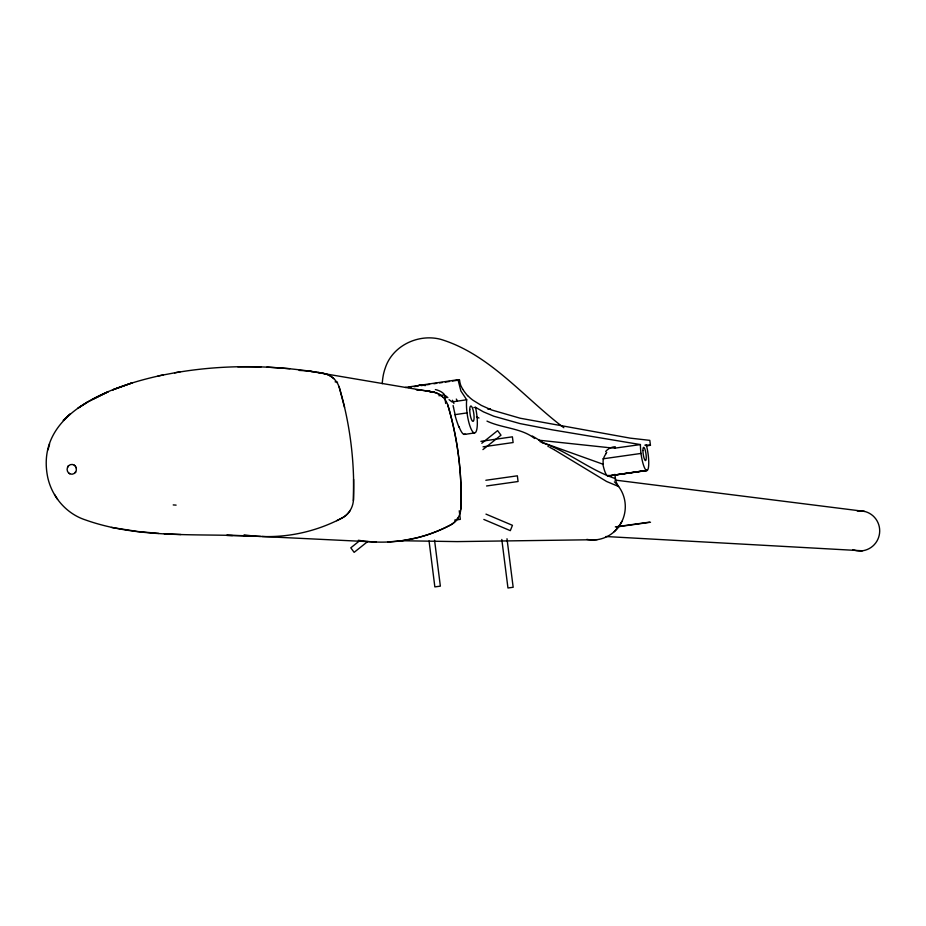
<?xml version="1.0" encoding="UTF-8"?>
<svg xmlns="http://www.w3.org/2000/svg" width="926" height="926" viewBox="0 0 926 926"><rect width="100%" height="100%" fill="white"/><g stroke="black" fill="none" stroke-linecap="round" stroke-linejoin="round"><path stroke-width="1.39" d="M353.466 499.068L353.593 479.379M460.951 507.286C462.051 473.117 457.722 438.774 448.068 405.97M460.94 507.772L460.859 509.126M353.466 499.334L353.385 500.677M382.276 383.711L382.403 381.57A51.601 13.242 81.7 0 1 383.677 373.375L384.371 370.747A97.022 24.794 81.8 0 1 385.158 368.374C392.23 345.699 418.378 333.383 440.811 339.356C490.097 354.38 523.954 397.763 563.83 427.708M163.416 374.903C114.187 385.32 34.459 411.584 47.677 477.145C51.856 496.66 66.186 513.641 85.342 519.891C137.835 538.585 194.9 533.492 249.592 535.957L226.662 535.378L232.484 535.552M49.587 443.959L48.048 449.805M614.401 481.867A33.174 32.317 -84.8 0 1 621.971 521.315L618.591 526.894L614.251 531.663M67.714 466.959L68.385 465.986M67.806 466.785L68.524 465.847M75.261 472.538L75.701 471.913L75.191 472.619M359.82 540.61L350.792 547.822L354.137 552.347L367.691 541.536M481.786 443.253L497.598 430.636L500.989 435.174L482.921 449.596M87.414 402.185L78.189 408.03L87.414 402.185L108.249 391.71L93.132 399.094M336.705 520.701L342.053 518.004A21.668 20.847 -85.1 0 0 350.248 510.388M174.597 372.854C219.994 364.902 266.711 364.798 312.27 371.546M158.045 375.956L180.142 371.789M464.597 434.41L474.367 432.963M405.229 387.462L458.023 379.718L459.504 379.984L459.956 382.519A9.11 2.211 81.6 0 0 460.859 385.656L462.653 389.163M408.227 387.508L411.086 387.08M413.934 386.663L418.205 386.038M421.052 385.621L423.9 385.204M426.747 384.788L429.595 384.371M433.866 383.746L436.713 383.329M439.572 382.913L442.42 382.496M445.267 382.079L449.538 381.454M452.386 381.037L459.504 379.984M438.889 395.726L444.596 394.893L445.684 403.47M473.846 407.567L475.524 407.324A19.492 4.711 81.7 0 1 476.427 430.798A19.492 4.711 81.7 0 1 469.575 424.93A19.492 4.711 81.7 0 1 466.704 399.777L452.015 401.919L449.041 399.65M487.898 409.223L490.502 408.852M467.04 412.903L455.164 414.628A19.897 3.206 74 0 1 453.555 407.452M480.907 441.343L512.391 436.829L513.12 442.535L483.059 446.841M644.832 445.163L646.302 444.955A16.749 3.473 81.9 0 1 648.57 466.577A16.749 3.473 81.9 0 1 643.906 466.287A16.749 3.473 81.9 0 1 640.422 444.573L615.038 448.126M646.221 445.904L650.446 445.302L649.809 440.359L630.178 438.137L520.192 418.228L491.347 409.882L481.381 405.426L473.059 400.287A353.419 83.352 80.7 0 1 470.408 398.203L467.572 395.576M608.278 475.952L647.343 470.35L607.745 475.999L646.73 470.535M387.589 542.011L401.757 540.738L415.774 538.087A156.517 150.811 -80.9 0 0 445.452 527.542L450.395 525.065A19.921 19.261 -85.3 0 0 457.965 518.051M602.976 458.821L641 453.439M485.837 480.27L517.356 475.814L518.074 481.52L486.567 485.976M454.62 520.146L460.338 519.347L459.25 510.758M615.327 526.882L649.462 522.16M616.415 526.963L650.515 522.241M261.063 366.87L237.762 366.754M597.12 539.673L457.108 541.606L401.757 540.738M646.302 444.955L650.446 445.302M243.793 535.795L260.657 536.443M164.261 533.77L180.929 534.534M261.896 536.49L376.303 542.034M605.917 536.524L862.5 550.785M614.91 448.115L608.093 447.571M173.22 504.925L176.102 505.121M266.896 367.113L289.873 368.687M554.223 449.747L606.634 481.508L618.626 486.497L617.792 485.293A16.61 16.217 -83 0 1 615.431 478.592C589.584 470.095 568.089 451.379 542.069 442.674M158.809 533.422L137.766 531.524L111.479 527.45M416.225 389.696L419.848 390.043M607.41 447.501L538.886 440.197M640.422 444.573L552.301 429.838L520.065 423.599L493.871 416.249L483.43 411.85L475.524 407.324M614.899 480.05L864.687 511.441M425.613 390.784L429.247 391.351M335.108 381.836L337.562 382.241M318.162 372.414L324.1 373.525A21.425 20.592 -81.6 0 1 333.707 378.537M428.229 391.177L434.63 392.369M310.43 371.326L433.704 392.207A19.62 18.948 -81.5 0 1 447.941 405.519L448.01 405.738M429.166 391.339L430.104 391.501M430.405 391.559L433.843 392.207A19.701 19.029 -81.5 0 1 442.605 396.814M539.985 441.621L602.872 464.181A16.714 3.6 81.9 0 0 608.984 475.2M486.983 421.099C502.031 428.275 521.639 428.043 534.626 438.484M478.985 418.008L476.485 416.931M485.976 514.115L512.448 525.32L510.307 530.656L483.835 519.44M69.693 473.742L68.605 472.966M547.926 446.401L548.539 446.726M549.755 447.362L553.864 449.55M532.288 436.007L541.942 441.76M445.36 397.138L446.239 397.694M74.265 465.165L74.971 465.743M466.704 399.777L460.893 390.992L458.023 379.718M54.53 494.496L57.586 499.369M447.64 404.569L447.976 405.623A309.886 295.579 -85.4 0 1 460.928 508.119A19.631 18.995 -85.3 0 1 450.487 525.019A156.54 150.834 -80.9 0 1 358.362 540.263M339.147 386.964L344.565 407.394M453.115 405.519L453.474 407.324M76.302 468.162L76.302 468.162A4.723 4.48 -84.7 0 0 76.001 467.248M614.876 474.332L615.431 478.592M506.997 538.747L513.166 587.269L507.957 587.987L501.799 539.464M434.56 540.217L440.359 586.146L434.85 586.899L429.051 540.981M416.85 389.73A156.841 151.401 -86.8 0 1 433.704 392.207M857.279 511.036A20.048 19.793 -85.6 0 1 879.561 533.226A20.048 19.793 -85.6 0 1 852.777 549.627M621.971 521.315A33.174 32.317 -84.8 0 1 586.852 539.395M244.082 534.823A170.21 163.08 -81 0 0 342.145 517.958A21.356 20.546 -85.1 0 0 353.454 499.577A336.67 318.995 -85.3 0 0 339.472 387.994A21.333 20.499 -81.6 0 0 324.077 373.525A170.604 163.763 -86.6 0 0 299.121 370.412M603.451 458.949A12.779 11.806 -73 0 1 605.94 453.925M603.289 464.042A11.147 9.295 -78.5 0 1 603.405 458.926M467.584 395.657A126.92 30.396 81.3 0 1 462.653 389.128M419.189 384.846A91.257 57.863 14.3 0 1 425.497 385.575M435.382 389.568A13.219 8.716 10.9 0 1 444.052 394.071M445.452 395.738A18.37 3.611 20.7 0 1 447.871 397.671M456.286 399.071A62.065 17.536 12.9 0 1 457.409 401.051M452.397 400.252A18.254 6.621 -86.7 0 1 453.925 403.528M605.65 451.471A13.531 13.404 -2.8 0 1 615.246 446.714M458.972 427.106A19.596 3.75 74.6 0 1 454.863 414.547M465.558 434.178A19.446 4.769 74.2 0 1 464.262 434.005M464.1 434.444A19.411 4.375 77 0 1 458.937 426.55M605.604 453.636A14.758 14.677 69 0 1 606.75 452.386M66.313 417.591L63.223 420.462L70.179 414.015L66.313 417.591M132.001 382.913L112.879 389.8L132.001 382.913M75.504 472.202A4.896 4.653 -84.7 0 0 72.286 464.458A4.896 4.653 -84.7 0 0 67.494 471.334A4.896 4.653 -84.7 0 0 75.504 472.202M469.748 409.558A7.802 1.887 81.7 0 0 472.897 421.388A7.802 1.887 81.7 0 0 473.105 410.068A7.802 1.887 81.7 0 0 469.748 409.558M642.922 450.476A6.702 1.389 81.9 0 0 645.445 460.592A6.702 1.389 81.9 0 0 645.399 450.812A6.702 1.389 81.9 0 0 642.922 450.476"/></g></svg>
